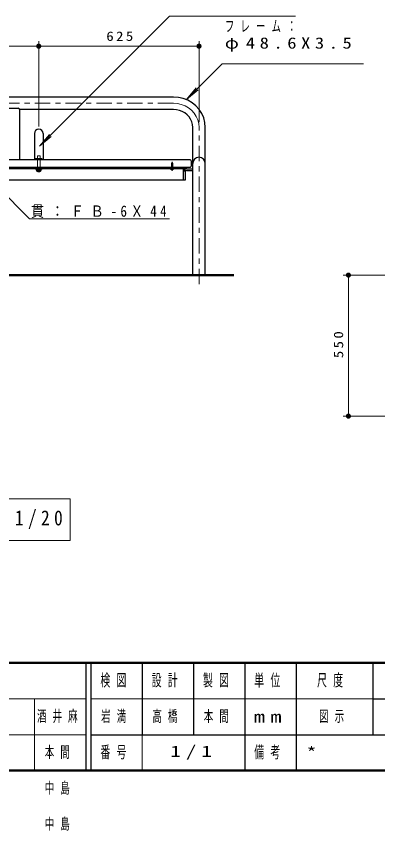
# Model space of a CAD drawing. Units: millimetres on the paper, scale 1:20. Extents: x -1553 to -1188, y 408 to 677.
# Drawn here: x -1440 to -1369.6, y 408.3 to 567.1 of the extents above; entities that cross this region are included whole.
import ezdxf
from ezdxf.enums import TextEntityAlignment as Align

# ---------------------------------------------------------------- set-up
doc = ezdxf.new("R2010")
doc.units = ezdxf.units.MM
doc.linetypes.add('USER1', pattern=[4.5, 2.5, -2])
doc.linetypes.add('USER2', pattern=[6, 3, -1, 1, -1])
doc.layers.add('LY_1', color=7, linetype='Continuous', lineweight=25)
doc.layers.add('LY_4', color=7, linetype='Continuous', lineweight=13)
doc.layers.add('LY_5', color=7, linetype='Continuous')
doc.styles.add('ＭＳ ゴシック', font='')
doc.styles.get('ＭＳ ゴシック').set_extended_font_data('MS Gothic')

# ---------------------------------------------------------------- blocks, each defined once
blk = doc.blocks.new('filled_dot')
at = {"color": 0, "linetype": 'Continuous', "lineweight": -2, "const_width": 1.25}
blk.add_lwpolyline([(-0.625, 0, 1), (0.625, 0, 1)], format="xyb", close=True, dxfattribs=at)

msp = doc.modelspace()

# ---------------------------------------------------------------- linework, layer by layer
at = {"layer": 'LY_1', "lineweight": 13}
for p, q in [((-1410.183, 567.057), (-1435.527, 541.713)), ((-1410.183, 567.057), (-1385.591, 567.057)), ((-1435.673, 545.602), (-1435.673, 562.227)), ((-1404.423, 546.405), (-1404.423, 562.227)), ((-1466.173, 561.227), (-1435.673, 561.227)), ((-1435.673, 561.227), (-1404.423, 561.227)), ((-1399.887, 557.8), (-1406.884, 550.803)), ((-1399.887, 557.8), (-1372.38, 557.8)), ((-1406.884, 550.803), (-1404.956, 553.101)), ((-1406.884, 550.803), (-1404.586, 552.731)), ((-1435.527, 541.713), (-1433.598, 544.012)), ((-1435.527, 541.713), (-1433.229, 543.642)), ((-1437.457, 527.575), (-1445.38, 535.498)), ((-1437.457, 527.575), (-1410.179, 527.575)), ((-1354.512, 516.604), (-1376.288, 516.604)), ((-1375.288, 489.104), (-1375.288, 516.604)), ((-1357.705, 489.104), (-1376.288, 489.104)), ((-1429.523, 472.977), (-1472.323, 472.977)), ((-1429.523, 464.844), (-1429.523, 472.977)), ((-1472.323, 464.844), (-1429.523, 464.844))]:
    msp.add_line(p, q, dxfattribs=at)
at = {"layer": 'LY_1'}
for p, q in [((-1409.423, 551.319), (-1450.923, 551.319)), ((-1462.173, 549.117), (-1439.673, 549.117)), ((-1409.423, 548.889), (-1439.423, 548.889)), ((-1439.423, 548.867), (-1439.423, 539.104)), ((-1405.638, 516.604), (-1405.638, 545.405)), ((-1403.208, 516.604), (-1403.208, 545.405)), ((-1436.523, 544.202), (-1436.523, 539.104)), ((-1434.823, 544.202), (-1434.823, 539.104)), ((-1406.173, 539.104), (-1450.923, 539.104)), ((-1405.923, 538.854), (-1405.923, 537.854)), ((-1406.173, 537.604), (-1450.923, 537.604)), ((-1406.824, 537.304), (-1450.923, 537.304)), ((-1436.923, 537.604), (-1436.923, 537.304)), ((-1436.198, 537.204), (-1436.198, 537.304)), ((-1435.148, 537.204), (-1436.198, 537.204)), ((-1436.133, 537.079), (-1436.133, 537.204)), ((-1436.133, 537.079), (-1435.213, 537.079)), ((-1436.123, 537.079), (-1436.123, 537.029)), ((-1435.873, 536.779), (-1435.473, 536.779)), ((-1435.676, 537.079), (-1435.71, 537.204)), ((-1435.636, 537.079), (-1435.67, 537.204)), ((-1435.223, 537.079), (-1435.223, 537.029)), ((-1435.213, 537.079), (-1435.213, 537.204)), ((-1435.148, 537.304), (-1435.148, 537.204)), ((-1434.423, 537.604), (-1434.423, 537.304)), ((-1410.923, 537.604), (-1410.923, 537.304)), ((-1409.968, 537.304), (-1409.968, 537.279)), ((-1409.378, 537.279), (-1409.968, 537.279)), ((-1409.378, 537.304), (-1409.378, 537.279)), ((-1408.423, 537.604), (-1408.423, 537.304)), ((-1407.424, 535.104), (-1407.424, 537.304)), ((-1407.124, 536.704), (-1407.124, 535.104)), ((-1406.824, 537.304), (-1405.638, 537.304)), ((-1406.824, 537.004), (-1405.638, 537.004)), ((-1407.424, 535.104), (-1450.923, 535.104)), ((-1407.124, 535.104), (-1407.424, 535.104))]:
    msp.add_line(p, q, dxfattribs=at)
at = {"layer": 'LY_1', "linetype": 'USER2', "lineweight": 13}
for p, q in [((-1409.423, 550.104), (-1450.923, 550.104)), ((-1404.423, 514.82), (-1404.423, 545.405)), ((-1409.673, 536.927), (-1409.673, 538.714))]:
    msp.add_line(p, q, dxfattribs=at)
at = {"layer": 'LY_1', "linetype": 'USER1', "lineweight": 13}
for p, q in [((-1436.363, 539.329), (-1434.983, 539.329)), ((-1435.923, 539.829), (-1435.423, 539.829)), ((-1435.923, 539.829), (-1435.923, 537.079)), ((-1435.423, 539.829), (-1435.423, 537.079)), ((-1409.673, 538.554), (-1409.798, 538.337)), ((-1409.798, 538.337), (-1409.798, 537.304)), ((-1409.673, 538.554), (-1409.548, 538.337)), ((-1409.548, 538.337), (-1409.548, 537.304))]:
    msp.add_line(p, q, dxfattribs=at)
at = {"layer": 'LY_1', "lineweight": 50}
msp.add_line((-1397.617, 516.604), (-1450.923, 516.604), dxfattribs=at)
at = {"layer": 'LY_1'}
for points in [[(-1403.208, 545.405), (-1403.285, 546.33), (-1403.512, 547.233), (-1403.885, 548.09), (-1404.395, 548.881), (-1405.028, 549.587), (-1405.77, 550.189), (-1406.602, 550.674), (-1407.503, 551.029), (-1408.451, 551.246), (-1409.423, 551.319)], [(-1405.638, 545.405), (-1405.685, 545.95), (-1405.823, 546.482), (-1406.051, 546.987), (-1406.361, 547.453), (-1406.747, 547.869), (-1407.198, 548.224), (-1407.705, 548.509), (-1408.253, 548.718), (-1408.831, 548.846), (-1409.423, 548.889)]]:
    msp.add_lwpolyline(points, dxfattribs=at)
at = {"layer": 'LY_1', "linetype": 'USER2', "lineweight": 13}
msp.add_lwpolyline([(-1404.423, 545.405), (-1404.485, 546.14), (-1404.668, 546.857), (-1404.968, 547.538), (-1405.378, 548.167), (-1405.888, 548.728), (-1406.484, 549.206), (-1407.153, 549.592), (-1407.878, 549.874), (-1408.641, 550.046), (-1409.423, 550.104)], dxfattribs=at)
at = {"layer": 'LY_1'}
for centre, radius, start, end in [((-1439.673, 548.867), 0.25, 0, 90), ((-1435.673, 544.202), 0.85, 0, 180), ((-1406.173, 538.854), 0.25, 0, 90), ((-1404.423, 538.354), 1.215, 0, 180), ((-1435.873, 537.029), 0.25, 180, 270), ((-1435.473, 537.029), 0.25, 270, 0), ((-1409.673, 537.549), 0.4, 222.43594, 317.56406), ((-1406.824, 536.704), 0.6, 90, 180), ((-1406.824, 536.704), 0.3, 90, 180), ((-1406.173, 537.854), 0.25, 270, 0)]:
    msp.add_arc(centre, radius, start, end, dxfattribs=at)
at = {"layer": 'LY_4', "lineweight": 50}
for p, q in [((-1553, 441), (-1188, 441)), ((-1553, 420), (-1188, 420))]:
    msp.add_line(p, q, dxfattribs=at)
at = {"layer": 'LY_4', "lineweight": 25}
for p, q in [((-1426.5, 441), (-1426.5, 420)), ((-1425.5, 441), (-1425.5, 420)), ((-1415.5, 441), (-1415.5, 427)), ((-1405.5, 441), (-1405.5, 427)), ((-1395.5, 441), (-1395.5, 420)), ((-1385.5, 441), (-1385.5, 427)), ((-1370.5, 441), (-1370.5, 427)), ((-1370.5, 434), (-1258, 434)), ((-1425.5, 427), (-1188, 427)), ((-1385.5, 427), (-1385.5, 420))]:
    msp.add_line(p, q, dxfattribs=at)
at = {"layer": 'LY_4'}
for p, q in [((-1553, 434), (-1426.5, 434)), ((-1436.5, 434), (-1436.5, 420)), ((-1425.5, 434), (-1370.5, 434)), ((-1553, 427), (-1426.5, 427)), ((-1415.5, 427), (-1415.5, 420))]:
    msp.add_line(p, q, dxfattribs=at)

# ---------------------------------------------------------------- block references
at = {"layer": 'LY_1', "lineweight": 13, "xscale": 0.4, "yscale": 0.4}
msp.add_blockref('filled_dot', (-1435.673, 561.227), dxfattribs=at)
for p, rotation in [((-1435.673, 561.227), 180), ((-1404.423, 561.227), 180), ((-1375.288, 516.604), 270), ((-1375.288, 489.104), 90)]:
    msp.add_blockref('filled_dot', p, dxfattribs=dict(at, rotation=rotation))

# ---------------------------------------------------------------- texts
at = {"layer": 'LY_1', "style": 'ＭＳ ゴシック'}
for s, insert, char_height, attachment_point in [('\\T1.64;\\W0.6;フレーム：', (-1399.38, 566.25), 2.199, 1), ('\\T1.33;\\W1.15;625', (-1419.631, 562.227), 1.833, 8), ('\\T1.5;\\W1.2;φ48.6X3.5', (-1399.38, 562.95), 2.199, 1), ('\\T1.52;\\W0.85;貫：ＦＢ-6Ｘ44', (-1437.179, 527.725), 2.199, 7), ('\\T1.5;\\W0.85;立面図\u3000Ｓ＝1/20', (-1470.923, 468.911), 2.933, 4), ('\\T1.64;\\W0.6;酒井麻', (-1436, 430.5), 2.199, 4), ('\\T1.64;\\W0.6;本間', (-1434.5, 423.5), 2.199, 4), ('\\T1.64;\\W0.6;中島', (-1434.5, 416.5), 2.199, 4), ('\\T1.64;\\W0.6;中島', (-1434.5, 409.5), 2.199, 4)]:
    msp.add_mtext(s, dxfattribs=dict(at, insert=insert, char_height=char_height, attachment_point=attachment_point))
at = {"layer": 'LY_1', "insert": (-1376.288, 503.269), "char_height": 1.833, "attachment_point": 8, "rotation": 90, "style": 'ＭＳ ゴシック'}
msp.add_mtext('\\T1.33;\\W1.15;550', dxfattribs=at)
at = {"layer": 'LY_4', "char_height": 2.346, "attachment_point": 5, "style": 'ＭＳ ゴシック'}
for s, insert in [('\\T1.64;\\W0.6;検図', (-1420.5, 437.5)), ('\\T1.64;\\W0.6;設計', (-1410.5, 437.5)), ('\\T1.64;\\W0.6;製図', (-1400.5, 437.5)), ('\\T1.64;\\W0.6;単位', (-1390.5, 437.5)), ('\\T1.64;\\W0.6;尺度', (-1378.25, 437.5)), ('\\T1.5;\\W1.35;mm', (-1390.5, 430.5)), ('\\T1.64;\\W0.6;番号', (-1420.5, 423.5)), ('\\T1.64;\\W0.6;備考', (-1390.5, 423.5))]:
    msp.add_mtext(s, dxfattribs=dict(at, insert=insert))
at = {"layer": 'LY_5', "style": 'ＭＳ ゴシック', "width": 1.35}
msp.add_text('*', height=2.199, dxfattribs=at).set_placement((-1383.5, 423.5), align=Align.MIDDLE_LEFT)
at = {"layer": 'LY_5', "char_height": 2.199, "attachment_point": 4, "style": 'ＭＳ ゴシック'}
for s, insert in [('\\T1.64;\\W0.6;岩満', (-1423.5, 430.5)), ('\\T1.64;\\W0.6;高橋', (-1413.5, 430.5)), ('\\T1.64;\\W0.6;本間', (-1403.5, 430.5)), ('\\T1.64;\\W0.6;図示', (-1381, 430.5)), ('\\T1.5;\\W1.35;1/1', (-1410, 423.5))]:
    msp.add_mtext(s, dxfattribs=dict(at, insert=insert))

doc.saveas('drawing.dxf')
